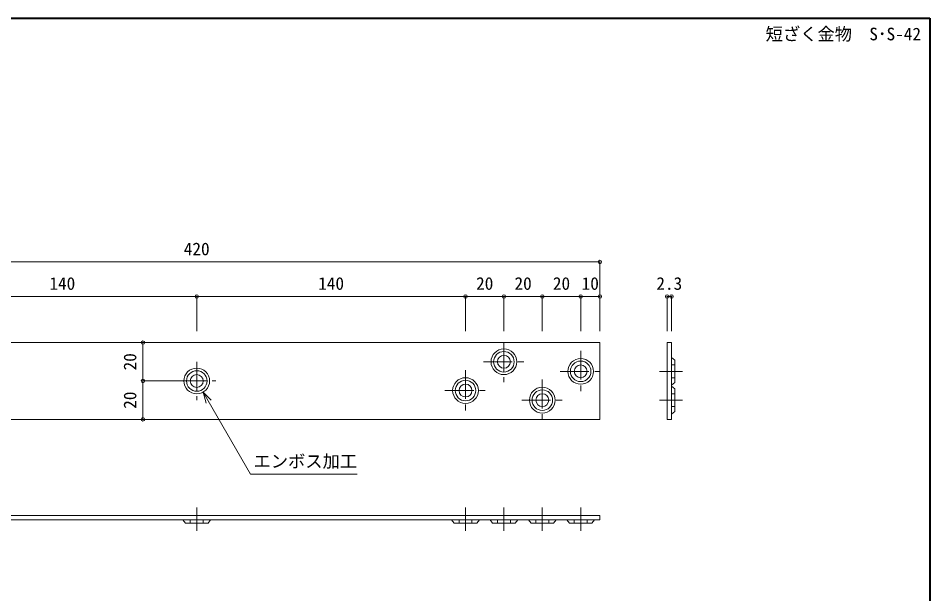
# Model space of a CAD drawing. Units: millimetres at full size, sheet at 1:3. Extents: x -387 to 387, y -306 to 294.
# Drawn here: x -87.8 to 387, y -5.8 to 294 of the extents above; entities that cross this region are included whole.
import ezdxf
from ezdxf.enums import TextEntityAlignment as Align

# ---------------------------------------------------------------- set-up
doc = ezdxf.new("R2010")
doc.units = ezdxf.units.MM
doc.header["$LTSCALE"] = 3
doc.header["$PDMODE"] = 32
doc.header["$PDSIZE"] = 1.8
doc.linetypes.add('CHAIN1', pattern=[8, 5, -1, 1, -1])
doc.linetypes.add('DASHED1', pattern=[1.8, 1.2, -0.6])
for name, color, linetype, lineweight in [('5-0_5-0', 3, 'Continuous', 9), ('5-E_5-E', 7, 'Continuous', 5), ('5-F_5-F', 7, 'Continuous', 5), ('F-0', 6, 'Continuous', 40)]:
    doc.layers.add(name, color=color, linetype=linetype, lineweight=lineweight)
doc.layers.add('F-E', color=7, linetype='Continuous')
doc.styles.add('ＭＳ ゴシック', font='')
doc.styles.get('ＭＳ ゴシック').set_extended_font_data('MS Gothic')

msp = doc.modelspace()

# ---------------------------------------------------------------- linework, layer by layer
at = {"layer": '5-0_5-0', "color": 7, "linetype": 'CHAIN1', "lineweight": 5}
for p, q in [((165.185, 125.043), (165.185, 104.343)), ((205.185, 120.743), (205.185, 99.343)), ((5.185, 115.043), (5.185, 95.043)), ((154.485, 115.043), (175.885, 115.043)), ((145.185, 110.743), (145.185, 89.343)), ((194.485, 110.043), (215.185, 110.043)), ((246.185, 110.043), (258.285, 110.043)), ((-4.815, 105.043), (15.185, 105.043)), ((185.185, 105.743), (185.185, 85.043)), ((134.485, 100.043), (155.885, 100.043)), ((174.485, 95.043), (195.885, 95.043)), ((246.185, 95.043), (258.285, 95.043)), ((5.185, 39.043), (5.185, 26.943)), ((145.185, 39.043), (145.185, 26.943)), ((165.185, 39.043), (165.185, 26.943)), ((185.185, 39.043), (185.185, 26.943)), ((205.185, 39.043), (205.185, 26.943))]:
    msp.add_line(p, q, dxfattribs=at)
at = {"layer": '5-0_5-0'}
for p, q in [((250.185, 125.043), (250.185, 85.043)), ((250.185, 125.043), (252.485, 125.043)), ((252.485, 125.043), (252.485, 85.043)), ((-204.815, 85.043), (215.185, 85.043)), ((250.185, 85.043), (252.485, 85.043)), ((-204.815, 35.043), (215.185, 35.043)), ((215.185, 35.043), (215.185, 32.743)), ((-204.815, 32.743), (215.185, 32.743))]:
    msp.add_line(p, q, dxfattribs=at)
at = {"layer": '5-0_5-0', "color": 4, "linetype": 'DASHED1'}
for p, q in [((252.485, 113.393), (254.285, 113.393)), ((252.485, 106.693), (254.285, 106.693)), ((252.485, 98.393), (254.285, 98.393)), ((252.485, 91.693), (254.285, 91.693)), ((1.835, 32.743), (1.835, 30.943)), ((8.535, 32.743), (8.535, 30.943)), ((141.835, 32.743), (141.835, 30.943)), ((148.535, 32.743), (148.535, 30.943)), ((161.835, 32.743), (161.835, 30.943)), ((168.535, 32.743), (168.535, 30.943)), ((181.835, 32.743), (181.835, 30.943)), ((188.535, 32.743), (188.535, 30.943)), ((201.835, 32.743), (201.835, 30.943)), ((208.535, 32.743), (208.535, 30.943))]:
    msp.add_line(p, q, dxfattribs=at)
at = {"layer": '5-0_5-0', "color": 4}
for p, q in [((-2.04, 32.743), (-0.69, 30.943)), ((-0.69, 30.943), (11.06, 30.943)), ((11.06, 30.943), (12.41, 32.743)), ((137.96, 32.743), (139.31, 30.943)), ((139.31, 30.943), (151.06, 30.943)), ((151.06, 30.943), (152.41, 32.743)), ((157.96, 32.743), (159.31, 30.943)), ((159.31, 30.943), (171.06, 30.943)), ((171.06, 30.943), (172.41, 32.743)), ((177.96, 32.743), (179.31, 30.943)), ((179.31, 30.943), (191.06, 30.943)), ((191.06, 30.943), (192.41, 32.743)), ((197.96, 32.743), (199.31, 30.943)), ((199.31, 30.943), (211.06, 30.943)), ((211.06, 30.943), (212.41, 32.743))]:
    msp.add_line(p, q, dxfattribs=at)
at = {"layer": '5-0_5-0'}
msp.add_lwpolyline([(-204.815, 125.043), (215.185, 125.043), (215.185, 85.043)], dxfattribs=at)
at = {"layer": '5-0_5-0', "color": 4}
for points in [[(252.485, 102.818), (254.285, 104.168), (254.285, 115.918), (252.485, 117.268)], [(252.485, 87.818), (254.285, 89.168), (254.285, 100.918), (252.485, 102.268)]]:
    msp.add_lwpolyline(points, dxfattribs=at)
for centre, radius in [((165.185, 115.043), 6.7), ((165.185, 115.043), 5.35), ((205.185, 110.043), 6.7), ((205.185, 110.043), 5.35), ((5.185, 105.043), 6.7), ((5.185, 105.043), 5.35), ((145.185, 100.043), 6.7), ((145.185, 100.043), 5.35), ((185.185, 95.043), 6.7), ((185.185, 95.043), 5.35)]:
    msp.add_circle(centre, radius, dxfattribs=at)
at = {"layer": '5-0_5-0'}
for centre in [(165.185, 115.043), (205.185, 110.043), (5.185, 105.043), (145.185, 100.043), (185.185, 95.043)]:
    msp.add_circle(centre, 3.35, dxfattribs=at)
at = {"layer": '5-E_5-E'}
for q in [(10.088, 93.445), (12.777, 94.998)]:
    msp.add_line((8.535, 99.24), q, dxfattribs=at)
msp.add_lwpolyline([(8.535, 99.24), (33.233, 56.46), (88.733, 56.46)], dxfattribs=at)
at = {"layer": '5-F_5-F'}
for p, q in [((-204.815, 167.043), (215.185, 167.043)), ((215.185, 167.043), (215.185, 149.043)), ((-134.815, 149.043), (5.185, 149.043)), ((5.185, 149.043), (5.185, 131.043)), ((5.185, 149.043), (145.185, 149.043)), ((145.185, 149.043), (145.185, 131.043)), ((145.185, 149.043), (165.185, 149.043)), ((165.185, 149.043), (165.185, 131.043)), ((165.185, 149.043), (185.185, 149.043)), ((185.185, 149.043), (185.185, 131.043)), ((185.185, 149.043), (205.185, 149.043)), ((205.185, 149.043), (205.185, 131.043)), ((205.185, 149.043), (215.185, 149.043)), ((215.185, 149.043), (215.185, 131.043)), ((250.185, 149.043), (252.485, 149.043)), ((250.185, 149.043), (250.185, 131.043)), ((252.485, 149.043), (252.485, 131.043)), ((-22.815, 125.043), (-22.815, 105.043)), ((-22.815, 125.043), (-4.815, 125.043)), ((-22.815, 105.043), (-4.815, 105.043)), ((-22.815, 105.043), (-22.815, 85.043)), ((-22.815, 85.043), (-4.815, 85.043))]:
    msp.add_line(p, q, dxfattribs=at)
for p in [(215.185, 167.043), (5.185, 149.043), (145.185, 149.043), (165.185, 149.043), (185.185, 149.043), (205.185, 149.043), (215.185, 149.043), (250.185, 149.043), (252.485, 149.043), (-22.815, 125.043), (-22.815, 105.043), (-22.815, 85.043)]:
    msp.add_point(p, dxfattribs=at)
at = {"layer": 'F-0'}
for p, q in [((-387, 294), (387, 294)), ((387, 294), (387, -294))]:
    msp.add_line(p, q, dxfattribs=at)

# ---------------------------------------------------------------- texts
at = {"layer": '5-E_5-E', "style": 'ＭＳ ゴシック'}
msp.add_text('エンボス加工', height=6.598, dxfattribs=at).set_placement((34.733, 57.96), align=Align.BOTTOM_LEFT)
at = {"layer": '5-F_5-F', "style": 'ＭＳ ゴシック'}
for s, p in [('420', (-1.565, 168.543)), ('140', (-71.565, 150.543)), ('140', (68.435, 150.543)), ('20', (150.685, 150.543)), ('20', (170.685, 150.543)), ('20', (190.685, 150.543)), ('10', (205.685, 150.543)), ('2.3', (244.585, 150.543))]:
    msp.add_text(s, height=6.598, dxfattribs=at).set_placement(p, align=Align.BOTTOM_LEFT)
for p in [(-24.315, 110.543), (-24.315, 90.543)]:
    msp.add_text('20', height=6.598, rotation=90, dxfattribs=at).set_placement(p, align=Align.BOTTOM_LEFT)
at = {"layer": 'F-E', "style": 'ＭＳ ゴシック'}
msp.add_text('短ざく金物\u3000S･S-42', height=6.598, dxfattribs=at).set_placement((301.5, 280.5), align=Align.BOTTOM_LEFT)

doc.saveas('drawing.dxf')
